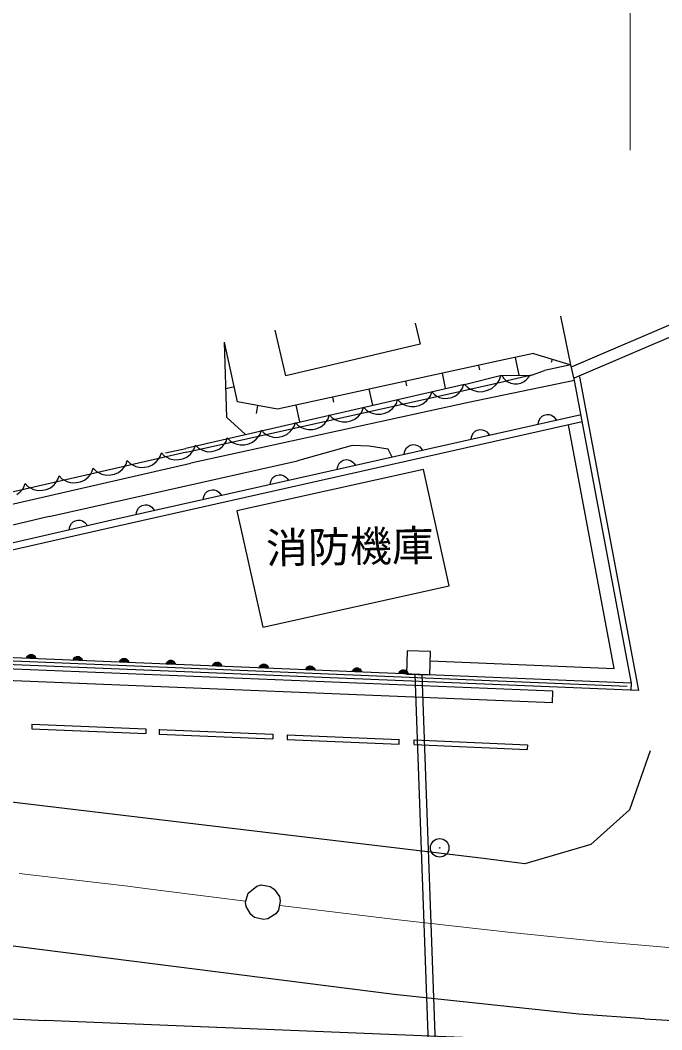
# Model space of a CAD drawing. Units: millimetres, scale not verified. Extents: x 40000 to 680000, y 20000 to 380000.
# Drawn here: x 458294 to 485847, y 273543 to 316926 of the extents above; entities that cross this region are included whole.
import ezdxf
from ezdxf.enums import TextEntityAlignment as Align

# ---------------------------------------------------------------- set-up
doc = ezdxf.new("R2010")
doc.units = ezdxf.units.MM
doc.header["$LTSCALE"] = 1000
doc.linetypes.add('CHAIN', pattern=[18.5, 12, -1.5, 3.5, -1.5])
for name, color, linetype, lineweight in [('M-BGD', 7, 'Continuous', 25), ('M-BMK', 2, 'CHAIN', 13), ('M-BMK-SRVR', 3, 'Continuous', 25), ('M-STR-HTXT', 7, 'Continuous', 13), ('M-STR-STRC', 7, 'Continuous', 25)]:
    doc.layers.add(name, color=color, linetype=linetype, lineweight=lineweight)
doc.styles.add('ＭＳ ゴシック', font='')
doc.styles.get('ＭＳ ゴシック').set_extended_font_data('MS Gothic')

msp = doc.modelspace()

# ---------------------------------------------------------------- linework, layer by layer
at = {"layer": 'M-BGD'}
for p, q in [((481942, 302122), (481513, 304211)), ((487093, 304226), (481955, 302023)), ((475255, 303902), (475466, 303003)), ((487244, 303755), (482079, 301538)), ((469702, 301651), (469243, 303606)), ((467632, 300527), (467067, 303095)), ((467167, 299860), (467067, 303095)), ((475466, 303003), (469702, 301651)), ((467208, 302453), (467172, 302445)), ((480331, 302605), (478869, 302287)), ((479547, 302434), (479712, 301674)), ((480331, 302605), (481942, 302122)), ((478867, 302285), (469350, 300218)), ((477978, 302093), (478019, 301907)), ((481942, 302122), (480814, 301872)), ((481137, 302363), (481092, 302215)), ((482092, 301439), (481942, 302122)), ((476409, 301752), (476549, 301111)), ((477379, 301273), (478970, 301671)), ((478878, 301477), (478933, 301655)), ((478970, 301671), (480221, 301662)), ((478974, 301665), (479045, 301545)), ((479045, 301545), (479117, 301473)), ((480255, 301676), (479200, 301436)), ((480029, 301470), (480101, 301542)), ((480101, 301542), (480174, 301662)), ((480255, 301676), (480814, 301872)), ((482315, 301599), (484844, 288127)), ((477379, 301273), (465410, 298527)), ((467491, 301169), (467129, 301089)), ((474840, 301411), (474884, 301212)), ((477217, 301007), (477281, 301107)), ((477281, 301107), (477332, 301262)), ((477379, 301273), (477511, 301140)), ((477468, 301041), (479191, 301424)), ((477511, 301140), (477627, 301070)), ((482092, 301439), (477549, 300501)), ((478364, 301021), (478543, 301098)), ((478543, 301098), (478706, 301237)), ((478706, 301237), (478808, 301361)), ((478808, 301361), (478878, 301477)), ((479117, 301473), (479213, 301401)), ((479213, 301401), (479357, 301328)), ((479357, 301328), (479501, 301304)), ((479501, 301304), (479645, 301303)), ((479645, 301303), (479789, 301327)), ((479789, 301327), (479933, 301399)), ((479933, 301399), (480029, 301470)), ((482090, 301439), (484531, 288440)), ((465435, 298363), (477468, 301041)), ((471703, 300729), (471749, 300518)), ((473272, 301070), (473420, 300387)), ((475746, 300566), (475843, 300681)), ((475843, 300681), (475911, 300788)), ((475911, 300788), (475966, 300954)), ((475966, 300954), (476079, 300836)), ((476079, 300836), (476179, 300773)), ((476179, 300773), (476307, 300715)), ((476307, 300715), (476490, 300670)), ((476490, 300670), (476660, 300680)), ((476660, 300680), (476823, 300717)), ((476823, 300717), (476981, 300781)), ((476981, 300781), (477127, 300900)), ((477127, 300900), (477217, 301007)), ((477627, 301070), (477774, 301007)), ((477774, 301007), (477983, 300960)), ((477983, 300960), (478178, 300975)), ((478178, 300975), (478364, 301021)), ((477549, 300501), (465622, 297886)), ((469350, 300218), (467632, 300527)), ((468491, 300372), (468427, 300020)), ((470134, 300388), (470292, 299663)), ((472985, 300129), (473040, 300295)), ((473040, 300295), (473160, 300168)), ((474127, 300109), (474283, 300237)), ((474283, 300237), (474380, 300351)), ((474380, 300351), (474448, 300458)), ((474448, 300458), (474503, 300625)), ((474503, 300625), (474624, 300498)), ((474624, 300498), (474731, 300430)), ((474731, 300430), (474868, 300369)), ((474868, 300369), (475064, 300320)), ((475064, 300320), (475246, 300331)), ((475246, 300331), (475421, 300370)), ((475421, 300370), (475590, 300439)), ((475590, 300439), (475746, 300566)), ((482391, 299973), (462229, 295438)), ((467973, 299126), (467167, 299860)), ((471454, 299691), (471522, 299799)), ((471522, 299799), (471576, 299965)), ((471576, 299965), (471697, 299839)), ((471697, 299839), (471805, 299771)), ((472495, 299711), (472664, 299780)), ((472664, 299780), (472819, 299907)), ((472819, 299907), (472917, 300021)), ((472917, 300021), (472985, 300129)), ((473160, 300168), (473268, 300100)), ((473268, 300100), (473405, 300039)), ((473405, 300039), (473600, 299991)), ((473600, 299991), (473782, 300001)), ((473782, 300001), (473958, 300040)), ((473958, 300040), (474127, 300109)), ((480579, 299739), (480634, 299842)), ((480634, 299842), (480709, 299908)), ((480709, 299908), (480794, 299956)), ((480794, 299956), (480915, 299983)), ((480915, 299983), (481013, 299976)), ((481013, 299976), (481110, 299949)), ((481110, 299949), (481205, 299880)), ((481205, 299880), (481269, 299814)), ((481269, 299814), (481319, 299731)), ((482422, 299672), (462296, 295146)), ((469893, 299248), (469990, 299362)), ((469990, 299362), (470058, 299469)), ((470058, 299469), (470113, 299635)), ((470113, 299635), (470234, 299509)), ((470234, 299509), (470341, 299441)), ((470341, 299441), (470478, 299379)), ((470478, 299379), (470674, 299331)), ((470674, 299331), (470856, 299342)), ((470856, 299342), (471031, 299381)), ((471031, 299381), (471200, 299450)), ((471200, 299450), (471356, 299577)), ((471356, 299577), (471454, 299691)), ((471805, 299771), (471942, 299709)), ((471942, 299709), (472137, 299661)), ((472137, 299661), (472319, 299671)), ((472319, 299671), (472495, 299711)), ((480538, 299556), (480549, 299653)), ((480549, 299653), (480579, 299739)), ((483802, 289070), (481836, 299540)), ((467135, 298821), (467186, 298976)), ((467186, 298976), (467307, 298849)), ((468274, 298791), (468430, 298918)), ((468430, 298918), (468527, 299032)), ((468527, 299032), (468595, 299140)), ((468595, 299140), (468650, 299306)), ((468650, 299306), (468770, 299179)), ((468770, 299179), (468878, 299111)), ((468878, 299111), (469015, 299050)), ((469015, 299050), (469210, 299001)), ((469210, 299001), (469393, 299012)), ((469393, 299012), (469568, 299051)), ((469568, 299051), (469737, 299120)), ((469737, 299120), (469893, 299248)), ((477661, 298909), (477672, 299006)), ((477672, 299006), (477702, 299092)), ((477702, 299092), (477757, 299195)), ((477757, 299195), (477832, 299261)), ((477832, 299261), (477918, 299309)), ((477918, 299309), (478039, 299336)), ((478039, 299336), (478137, 299329)), ((478137, 299329), (478233, 299302)), ((478233, 299302), (478328, 299233)), ((478328, 299233), (478392, 299167)), ((478392, 299167), (478442, 299084)), ((464530, 298331), (465410, 298527)), ((465698, 298395), (465766, 298502)), ((465766, 298502), (465821, 298668)), ((465821, 298668), (465933, 298550)), ((465933, 298550), (466034, 298487)), ((466034, 298487), (466161, 298429)), ((466678, 298431), (466836, 298495)), ((466836, 298495), (466981, 298614)), ((466981, 298614), (467072, 298721)), ((467072, 298721), (467135, 298821)), ((467307, 298849), (467415, 298781)), ((467415, 298781), (467552, 298720)), ((467552, 298720), (467747, 298672)), ((467747, 298672), (467929, 298682)), ((467929, 298682), (468105, 298722)), ((468105, 298722), (468274, 298791)), ((472544, 298646), (470209, 297985)), ((473285, 298620), (472544, 298646)), ((474094, 298497), (473285, 298620)), ((474262, 298144), (474094, 298497)), ((474825, 298445), (474880, 298548)), ((474880, 298548), (474955, 298614)), ((474955, 298614), (475041, 298662)), ((475041, 298662), (475162, 298689)), ((475162, 298689), (475260, 298682)), ((475260, 298682), (475356, 298655)), ((475356, 298655), (475452, 298586)), ((475452, 298586), (475516, 298520)), ((475516, 298520), (475565, 298437)), ((465435, 298363), (448625, 294524)), ((464137, 297951), (464234, 298065)), ((464234, 298065), (464302, 298172)), ((464302, 298172), (464357, 298339)), ((464357, 298339), (464478, 298212)), ((464478, 298212), (464586, 298144)), ((464586, 298144), (464723, 298083)), ((464723, 298083), (464918, 298034)), ((464918, 298034), (465100, 298045)), ((465100, 298045), (465276, 298084)), ((465276, 298084), (465445, 298153)), ((465445, 298153), (465600, 298280)), ((465600, 298280), (465698, 298395)), ((466161, 298429), (466344, 298384)), ((466344, 298384), (466514, 298394)), ((466514, 298394), (466678, 298431)), ((472164, 298015), (472285, 298042)), ((472285, 298042), (472383, 298035)), ((474784, 298262), (474796, 298359)), ((474796, 298359), (474825, 298445)), ((449120, 294120), (465622, 297886)), ((459544, 295599), (470209, 297985)), ((459544, 295599), (470209, 297985)), ((461376, 297513), (461431, 297679)), ((461431, 297679), (461551, 297553)), ((462518, 297494), (462674, 297621)), ((462674, 297621), (462771, 297735)), ((462771, 297735), (462839, 297843)), ((462839, 297843), (462894, 298009)), ((462894, 298009), (463015, 297882)), ((463015, 297882), (463122, 297814)), ((463122, 297814), (463259, 297753)), ((463259, 297753), (463455, 297705)), ((463455, 297705), (463637, 297715)), ((463637, 297715), (463812, 297755)), ((463812, 297755), (463981, 297823)), ((463981, 297823), (464137, 297951)), ((475607, 297625), (467601, 295842)), ((471908, 297615), (471919, 297712)), ((471919, 297712), (471948, 297798)), ((471948, 297798), (472003, 297901)), ((472003, 297901), (472079, 297967)), ((472079, 297967), (472164, 298015)), ((472383, 298035), (472479, 298008)), ((472479, 298008), (472575, 297939)), ((472575, 297939), (472639, 297874)), ((472639, 297874), (472688, 297790)), ((476721, 292625), (475607, 297625)), ((459844, 297076), (459912, 297183)), ((459912, 297183), (459967, 297350)), ((459967, 297350), (460088, 297223)), ((460088, 297223), (460196, 297155)), ((461055, 297164), (461211, 297291)), ((461211, 297291), (461308, 297405)), ((461308, 297405), (461376, 297513)), ((461551, 297553), (461659, 297485)), ((461659, 297485), (461796, 297423)), ((461796, 297423), (461991, 297375)), ((461991, 297375), (462173, 297385)), ((462173, 297385), (462349, 297425)), ((462349, 297425), (462518, 297494)), ((469072, 297151), (469127, 297254)), ((469127, 297254), (469202, 297320)), ((469202, 297320), (469287, 297368)), ((469287, 297368), (469408, 297395)), ((469408, 297395), (469506, 297388)), ((469506, 297388), (469603, 297361)), ((469603, 297361), (469698, 297292)), ((469698, 297292), (469762, 297227)), ((469762, 297227), (469811, 297143)), ((458299, 296658), (458389, 296764)), ((458389, 296764), (458453, 296865)), ((458453, 296865), (458504, 297020)), ((458504, 297020), (458625, 296893)), ((458625, 296893), (458732, 296825)), ((458732, 296825), (458869, 296764)), ((458869, 296764), (459065, 296715)), ((459247, 296726), (459422, 296765)), ((459422, 296765), (459591, 296834)), ((459591, 296834), (459747, 296962)), ((459747, 296962), (459844, 297076)), ((460196, 297155), (460333, 297093)), ((460333, 297093), (460528, 297045)), ((460528, 297045), (460710, 297056)), ((460710, 297056), (460886, 297095)), ((460886, 297095), (461055, 297164)), ((466411, 296721), (466532, 296748)), ((466532, 296748), (466629, 296741)), ((466629, 296741), (466726, 296714)), ((469031, 296968), (469042, 297065)), ((469042, 297065), (469072, 297151)), ((458153, 296539), (458299, 296658)), ((459065, 296715), (459247, 296726)), ((466154, 296321), (466165, 296418)), ((466165, 296418), (466195, 296504)), ((466195, 296504), (466250, 296607)), ((466250, 296607), (466325, 296673)), ((466325, 296673), (466411, 296721)), ((466726, 296714), (466821, 296645)), ((466821, 296645), (466885, 296580)), ((466885, 296580), (466935, 296496)), ((463318, 295857), (463373, 295960)), ((463373, 295960), (463448, 296026)), ((463448, 296026), (463534, 296074)), ((463534, 296074), (463655, 296101)), ((463655, 296101), (463753, 296094)), ((463753, 296094), (463849, 296067)), ((463849, 296067), (463945, 295998)), ((463945, 295998), (464008, 295933)), ((464008, 295933), (464058, 295849)), ((459544, 295599), (450488, 293480)), ((462229, 295438), (450743, 292812)), ((460651, 295420), (460772, 295448)), ((460772, 295448), (460870, 295441)), ((460870, 295441), (460966, 295414)), ((463277, 295674), (463288, 295771)), ((463288, 295771), (463318, 295857)), ((467601, 295842), (468714, 290841)), ((462296, 295146), (450762, 292509)), ((460396, 295019), (460406, 295116)), ((460406, 295116), (460436, 295203)), ((460436, 295203), (460490, 295305)), ((460490, 295305), (460565, 295372)), ((460565, 295372), (460651, 295420)), ((460966, 295414), (461062, 295346)), ((461062, 295346), (461126, 295280)), ((461126, 295280), (461176, 295197)), ((468714, 290841), (476721, 292625)), ((484531, 288440), (450788, 289828)), ((474912, 289824), (474889, 288822)), ((475910, 289801), (474912, 289824)), ((475887, 288799), (475910, 289801)), ((484844, 288127), (450969, 289520)), ((484353, 288297), (451090, 289665)), ((458564, 289508), (458582, 289553)), ((458963, 289491), (458564, 289508)), ((458575, 289532), (458954, 289517)), ((458582, 289553), (458606, 289591)), ((458945, 289542), (458586, 289557)), ((458602, 289581), (458930, 289568)), ((458606, 289591), (458647, 289634)), ((458914, 289594), (458623, 289606)), ((458647, 289634), (458692, 289656)), ((458648, 289630), (458890, 289620)), ((458692, 289656), (458739, 289669)), ((458844, 289646), (458695, 289653)), ((458739, 289669), (458801, 289666)), ((458801, 289666), (458848, 289649)), ((458848, 289649), (458891, 289624)), ((458891, 289624), (458928, 289578)), ((458928, 289578), (458950, 289538)), ((458950, 289538), (458963, 289491)), ((460562, 289426), (460580, 289471)), ((460962, 289409), (460562, 289426)), ((460573, 289450), (460953, 289435)), ((460580, 289471), (460604, 289509)), ((460944, 289460), (460584, 289475)), ((460600, 289499), (460929, 289486)), ((460604, 289509), (460645, 289551)), ((460912, 289511), (460621, 289523)), ((460645, 289551), (460690, 289573)), ((460646, 289547), (460888, 289537)), ((460690, 289573), (460738, 289587)), ((460842, 289564), (460693, 289570)), ((460738, 289587), (460800, 289584)), ((460800, 289584), (460846, 289567)), ((460846, 289567), (460889, 289541)), ((460889, 289541), (460926, 289496)), ((460926, 289496), (460949, 289456)), ((460949, 289456), (460962, 289409)), ((462560, 289343), (462578, 289389)), ((462571, 289368), (462951, 289352)), ((462578, 289389), (462603, 289427)), ((462942, 289378), (462582, 289393)), ((462598, 289417), (462927, 289403)), ((462603, 289427), (462644, 289469)), ((462910, 289429), (462619, 289441)), ((462644, 289469), (462689, 289491)), ((462644, 289465), (462886, 289455)), ((462689, 289491), (462736, 289504)), ((462840, 289482), (462691, 289488)), ((462736, 289504), (462798, 289502)), ((462798, 289502), (462844, 289485)), ((462844, 289485), (462887, 289459)), ((462887, 289459), (462925, 289414)), ((462925, 289414), (462947, 289374)), ((462947, 289374), (462960, 289327)), ((464601, 289345), (464642, 289387)), ((464642, 289387), (464687, 289409)), ((464643, 289383), (464884, 289373)), ((464687, 289409), (464734, 289422)), ((464839, 289400), (464690, 289406)), ((464734, 289422), (464796, 289420)), ((464796, 289420), (464843, 289403)), ((464843, 289403), (464886, 289377)), ((464886, 289377), (464923, 289331)), ((475900, 289395), (483802, 289070)), ((481172, 288090), (451106, 289314)), ((462960, 289327), (462560, 289343)), ((464559, 289261), (464576, 289307)), ((464958, 289245), (464559, 289261)), ((464570, 289286), (464949, 289270)), ((464576, 289307), (464601, 289345)), ((464940, 289296), (464581, 289310)), ((464597, 289335), (464925, 289321)), ((464908, 289347), (464618, 289359)), ((464923, 289331), (464945, 289291)), ((464945, 289291), (464958, 289245)), ((466557, 289179), (466575, 289224)), ((466957, 289163), (466557, 289179)), ((466568, 289204), (466948, 289188)), ((466575, 289224), (466599, 289262)), ((466939, 289213), (466579, 289228)), ((466595, 289253), (466924, 289239)), ((466599, 289262), (466640, 289305)), ((466907, 289265), (466616, 289277)), ((466640, 289305), (466685, 289327)), ((466641, 289301), (466883, 289291)), ((466685, 289327), (466733, 289340)), ((466837, 289318), (466688, 289324)), ((466733, 289340), (466795, 289337)), ((466795, 289337), (466841, 289321)), ((466841, 289321), (466884, 289295)), ((466884, 289295), (466921, 289249)), ((466921, 289249), (466944, 289209)), ((466944, 289209), (466957, 289163)), ((468555, 289097), (468573, 289142)), ((468955, 289081), (468555, 289097)), ((468566, 289122), (468946, 289106)), ((468573, 289142), (468598, 289180)), ((468937, 289131), (468577, 289146)), ((468593, 289170), (468922, 289157)), ((468598, 289180), (468639, 289223)), ((468905, 289183), (468614, 289195)), ((468639, 289223), (468683, 289245)), ((468639, 289219), (468881, 289209)), ((468683, 289245), (468731, 289258)), ((468835, 289236), (468686, 289242)), ((468731, 289258), (468793, 289255)), ((468793, 289255), (468839, 289238)), ((468839, 289238), (468882, 289213)), ((468882, 289213), (468919, 289167)), ((468919, 289167), (468942, 289127)), ((468942, 289127), (468955, 289081)), ((470554, 289015), (470571, 289060)), ((470953, 288998), (470554, 289015)), ((470565, 289039), (470944, 289024)), ((470571, 289060), (470596, 289098)), ((470935, 289049), (470576, 289064)), ((470592, 289088), (470920, 289075)), ((470596, 289098), (470637, 289140)), ((470903, 289100), (470613, 289112)), ((470637, 289140), (470682, 289163)), ((470638, 289136), (470879, 289126)), ((470682, 289163), (470729, 289176)), ((470834, 289153), (470685, 289160)), ((470729, 289176), (470791, 289173)), ((470791, 289173), (470838, 289156)), ((470838, 289156), (470881, 289130)), ((470881, 289130), (470918, 289085)), ((470918, 289085), (470940, 289045)), ((470940, 289045), (470953, 288998)), ((472552, 288933), (472570, 288978)), ((472952, 288916), (472552, 288933)), ((472563, 288957), (472943, 288942)), ((472570, 288978), (472594, 289016)), ((472934, 288967), (472574, 288982)), ((472590, 289006), (472919, 288993)), ((472594, 289016), (472635, 289058)), ((472902, 289018), (472611, 289030)), ((472635, 289058), (472680, 289080)), ((472636, 289054), (472878, 289044)), ((472680, 289080), (472728, 289094)), ((472832, 289071), (472683, 289077)), ((472728, 289094), (472790, 289091)), ((472790, 289091), (472836, 289074)), ((472836, 289074), (472879, 289048)), ((472879, 289048), (472916, 289003)), ((472916, 289003), (472939, 288963)), ((472939, 288963), (472952, 288916)), ((474568, 288896), (474593, 288934)), ((474593, 288934), (474633, 288976)), ((474900, 288936), (474609, 288948)), ((474633, 288976), (474678, 288998)), ((474634, 288972), (474876, 288962)), ((474678, 288998), (474726, 289011)), ((474830, 288989), (474681, 288995)), ((474726, 289011), (474788, 289009)), ((474788, 289009), (474834, 288992)), ((474834, 288992), (474877, 288966)), ((474877, 288966), (474914, 288921)), ((481152, 287591), (450969, 288820)), ((474550, 288850), (474568, 288896)), ((474950, 288834), (474550, 288850)), ((474561, 288875), (474941, 288859)), ((474932, 288885), (474572, 288900)), ((474588, 288924), (474917, 288910)), ((474889, 288822), (475887, 288799)), ((474914, 288921), (474937, 288881)), ((474937, 288881), (474950, 288834)), ((475246, 288814), (475907, 270318)), ((475547, 288807), (476207, 270329)), ((481152, 287591), (481172, 288090)), ((484531, 288440), (484518, 288140)), ((458797, 286679), (458789, 286479)), ((458789, 286479), (463683, 286276)), ((458797, 286679), (463691, 286476)), ((463691, 286476), (463683, 286276)), ((464268, 286466), (464259, 286252)), ((464268, 286452), (469149, 286249)), ((464259, 286252), (469141, 286049)), ((469149, 286249), (469141, 286041)), ((469763, 286223), (469754, 286023)), ((469754, 286023), (474562, 285823)), ((469763, 286223), (474570, 286023)), ((474562, 285823), (474570, 286025)), ((475209, 285796), (475217, 286000)), ((475217, 285996), (480080, 285794)), ((475209, 285796), (480072, 285594)), ((480080, 285794), (480072, 285594)), ((485353, 285528), (484463, 282995)), ((478189, 280898), (447481, 284563)), ((484463, 282995), (482799, 281505)), ((482799, 281505), (479972, 280675)), ((479972, 280675), (478189, 280898)), ((474347, 275064), (453705, 277681)), ((482280, 274214), (474347, 275064)), ((435379, 274955), (459368, 273950)), ((485100, 274016), (482280, 274214)), ((482561, 273004), (459368, 273950)), ((485100, 274016), (491217, 273636))]:
    msp.add_line(p, q, dxfattribs=at)
for radius in [398, 12]:
    msp.add_circle((476309, 281361), radius, dxfattribs=at)
at = {"layer": 'M-BMK'}
for p, q in [((458251, 280261), (460576, 279987)), ((460576, 279987), (462910, 279711)), ((463654, 279618), (462910, 279711)), ((463654, 279618), (465812, 279347)), ((465812, 279347), (467970, 279075)), ((469456, 278888), (474411, 278288)), ((474411, 278288), (479378, 277721)), ((479378, 277721), (483317, 277318)), ((483317, 277318), (487271, 276975))]:
    msp.add_line(p, q, dxfattribs=at)
at = {"layer": 'M-BMK-SRVR'}
msp.add_lwpolyline([(468450, 279721), (468644, 279767), (469034, 279701), (469202, 279593), (469424, 279267), (469463, 279071), (469383, 278685), (469269, 278521), (468935, 278310), (468738, 278279), (468354, 278373), (468195, 278493), (467997, 278835), (467972, 279033), (468081, 279413)], close=True, dxfattribs=at)
at = {"layer": 'M-STR-HTXT'}
msp.add_line((484477, 321740), (484494, 311341), dxfattribs=at)
at = {"layer": 'M-STR-STRC'}
for p, q in [((458797, 286679), (458789, 286479)), ((458789, 286479), (463683, 286276)), ((458797, 286679), (463691, 286476)), ((463691, 286476), (463683, 286276)), ((464268, 286466), (464259, 286252)), ((464268, 286452), (469149, 286249)), ((464259, 286252), (469141, 286049)), ((469149, 286249), (469141, 286041)), ((469763, 286223), (469754, 286023)), ((469754, 286023), (474562, 285823)), ((469763, 286223), (474570, 286023)), ((474562, 285823), (474570, 286025)), ((475209, 285796), (475217, 286000)), ((475217, 285996), (480080, 285794)), ((475209, 285796), (480072, 285594)), ((480080, 285794), (480072, 285594))]:
    msp.add_line(p, q, dxfattribs=at)

# ---------------------------------------------------------------- texts
at = {"layer": 'M-BGD', "style": 'ＭＳ ゴシック'}
msp.add_text('消防機庫', height=1320, rotation=1, dxfattribs=at).set_placement((468870, 293187), align=Align.BOTTOM_LEFT)

doc.saveas('drawing.dxf')
